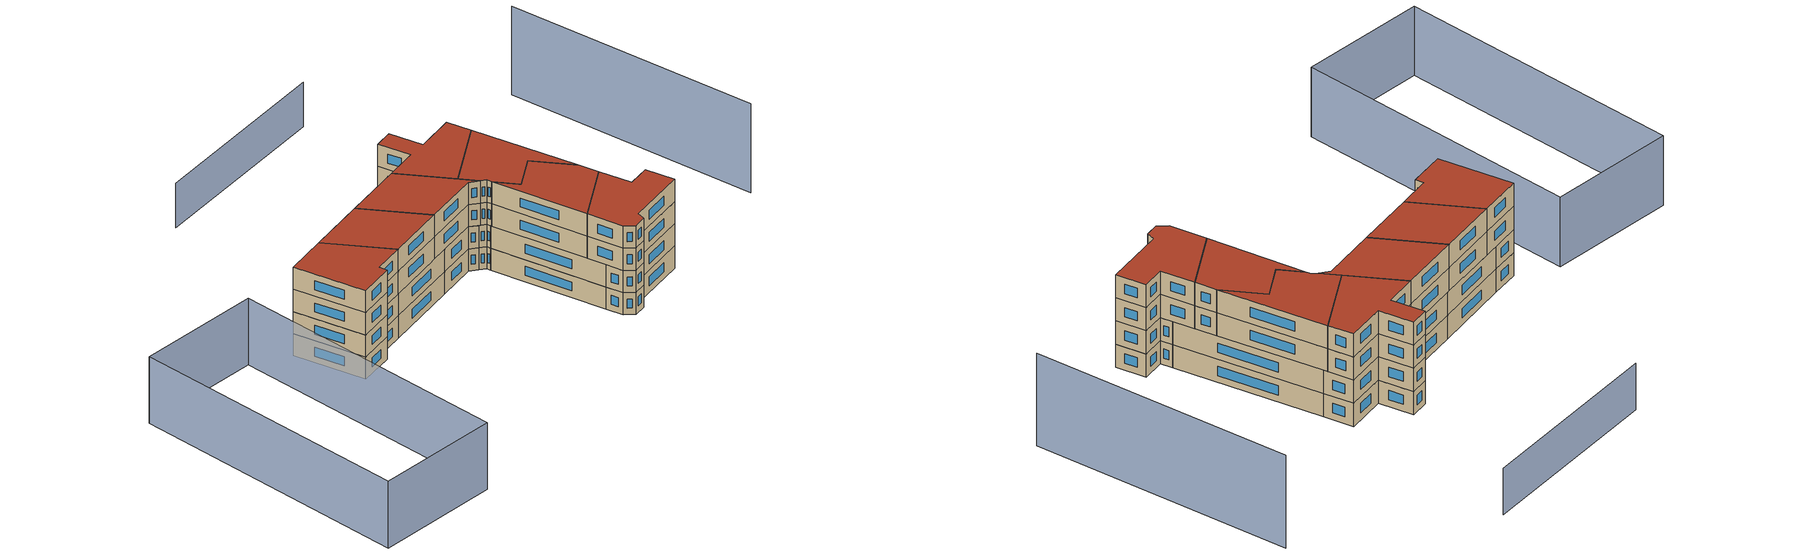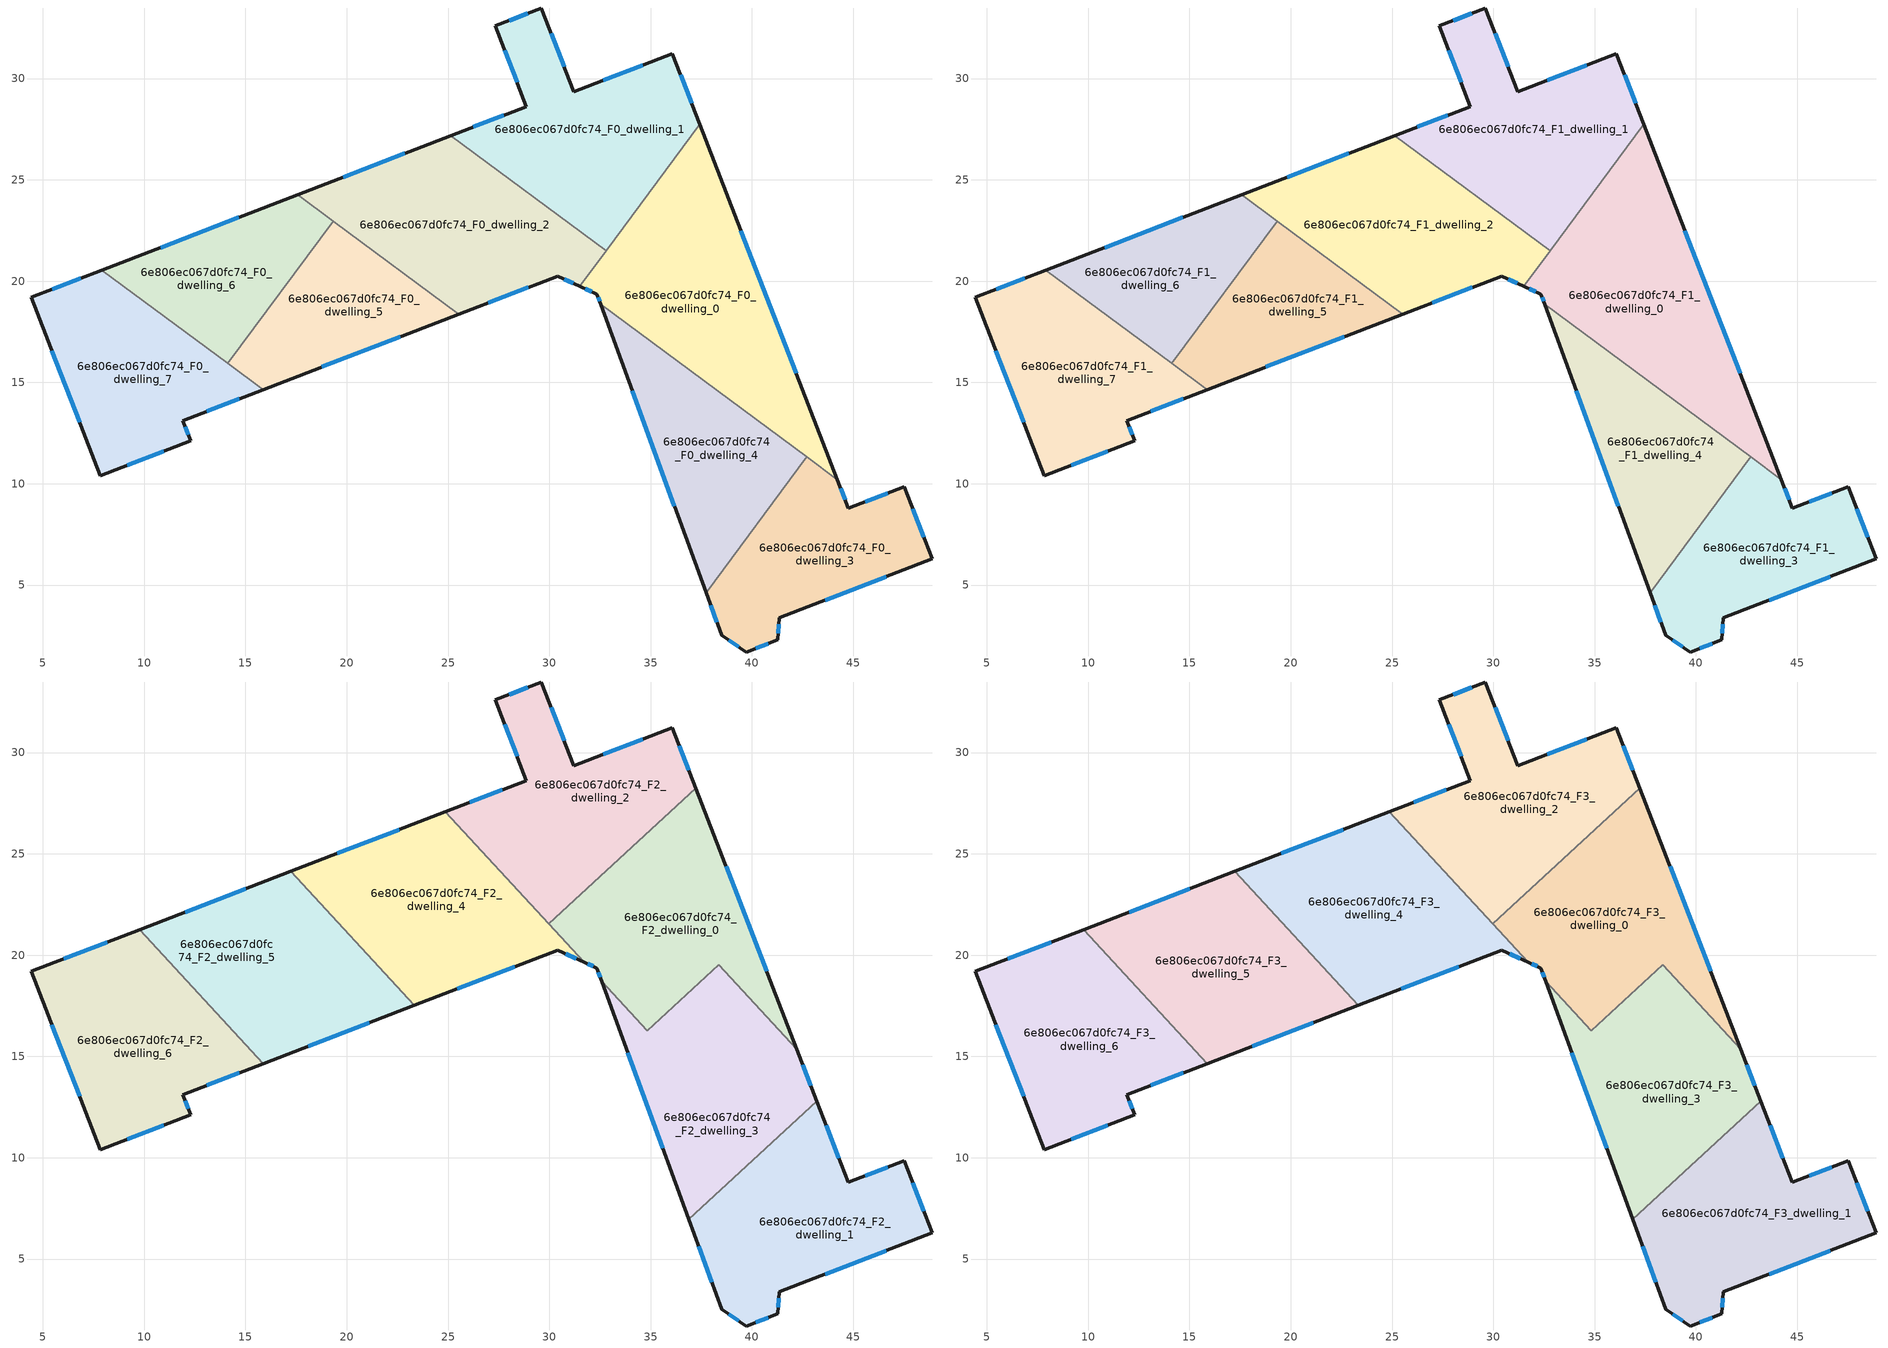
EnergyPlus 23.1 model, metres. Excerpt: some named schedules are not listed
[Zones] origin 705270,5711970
6e806ec067d0fc74_F0_dwelling_0
 floor ground (EU_floor_Construction): 37.42,27.73 44.21,10.21 32.53,18.86 32.35,19.36 31.51,19.75 z0
 wall outside (EU_wall_Construction): 31.51,19.75 32.35,19.36 32.53,18.86 / 44.21,10.21 37.42,27.73 z0:3
 wall to 6e806ec067d0fc74_F0_dwelling_4 (EU_wall_Construction): 32.53,18.86 42.7,11.33 z0:3
 wall to 6e806ec067d0fc74_F0_dwelling_1 (EU_wall_Construction): 37.42,27.73 32.8,21.5 z0:3
 wall to 6e806ec067d0fc74_F0_dwelling_2 (EU_wall_Construction): 32.8,21.5 31.51,19.75 z0:3
 wall to 6e806ec067d0fc74_F0_dwelling_3 (EU_wall_Construction): 42.7,11.33 44.21,10.21 z0:3
 window (EU_Window_Construction): 32.4,19.21 32.48,19.01 / 31.76,19.63 32.1,19.48 / 42.18,15.45 39.45,22.49 z0.9:2.1
6e806ec067d0fc74_F0_dwelling_1
 floor ground (EU_floor_Construction): 36.07,31.23 37.42,27.73 32.8,21.5 25.13,27.18 28.87,28.62 27.32,32.6 29.61,33.48 31.21,29.35 z0
 wall outside (EU_wall_Construction): 37.42,27.73 36.07,31.23 31.21,29.35 29.61,33.48 27.32,32.6 28.87,28.62 25.13,27.18 z0:3
 wall to 6e806ec067d0fc74_F0_dwelling_2 (EU_wall_Construction): 25.13,27.18 32.8,21.5 z0:3
 window (EU_Window_Construction): 27.75,28.19 26.25,27.61 / 27.79,31.41 28.41,29.81 / 28.92,33.22 28.01,32.86 / 30.73,30.59 30.09,32.25 / 34.61,30.67 32.66,29.91 / 37.02,28.78 36.48,30.18 z0.9:2.1
6e806ec067d0fc74_F0_dwelling_2
 floor ground (EU_floor_Construction): 32.8,21.5 31.51,19.75 30.41,20.25 25.53,18.37 17.57,24.27 25.13,27.18 z0
 wall outside (EU_wall_Construction): 25.53,18.37 30.41,20.25 31.51,19.75 / 25.13,27.18 17.57,24.27 z0:3
 wall to 6e806ec067d0fc74_F0_dwelling_5 (EU_wall_Construction): 19.32,22.97 25.53,18.37 z0:3
 wall to 6e806ec067d0fc74_F0_dwelling_6 (EU_wall_Construction): 17.57,24.27 19.32,22.97 z0:3
 window (EU_Window_Construction): 30.74,20.1 31.18,19.9 / 26.99,18.93 28.95,19.69 / 22.87,26.31 19.83,25.14 z0.9:2.1
6e806ec067d0fc74_F0_dwelling_3
 floor ground (EU_floor_Construction): 47.52,9.84 48.9,6.29 41.35,3.39 41.27,2.29 39.71,1.7 38.5,2.53 37.73,4.62 42.7,11.33 44.21,10.21 44.76,8.78 z0
 wall outside (EU_wall_Construction): 37.73,4.62 38.5,2.53 39.71,1.7 41.27,2.29 41.35,3.39 48.9,6.29 47.52,9.84 44.76,8.78 44.21,10.21 z0:3
 wall to 6e806ec067d0fc74_F0_dwelling_4 (EU_wall_Construction): 42.7,11.33 37.73,4.62 z0:3
 window (EU_Window_Construction): 43.61,4.26 46.64,5.42 / 41.29,2.62 41.33,3.06 / 40.18,1.88 40.8,2.12 / 38.86,2.28 39.35,1.95 / 37.96,4 38.27,3.15 / 44.59,9.21 44.37,9.78 / 46.7,9.53 45.59,9.1 / 48.49,7.35 47.93,8.78 z0.9:2.1
6e806ec067d0fc74_F0_dwelling_4
 floor ground (EU_floor_Construction): 42.7,11.33 37.73,4.62 32.53,18.86 z0
 wall outside (EU_wall_Construction): 32.53,18.86 37.73,4.62 z0:3
 window (EU_Window_Construction): 34.09,14.59 36.17,8.88 z0.9:2.1
6e806ec067d0fc74_F0_dwelling_5
 floor ground (EU_floor_Construction): 25.53,18.37 15.87,14.65 14.12,15.95 19.32,22.97 z0
 wall outside (EU_wall_Construction): 15.87,14.65 25.53,18.37 z0:3
 wall to 6e806ec067d0fc74_F0_dwelling_6 (EU_wall_Construction): 19.32,22.97 14.12,15.95 z0:3
 wall to 6e806ec067d0fc74_F0_dwelling_7 (EU_wall_Construction): 14.12,15.95 15.87,14.65 z0:3
 window (EU_Window_Construction): 18.76,15.77 22.64,17.26 z0.9:2.1
6e806ec067d0fc74_F0_dwelling_6
 floor ground (EU_floor_Construction): 19.32,22.97 14.12,15.95 7.92,20.55 17.57,24.27 z0
 wall outside (EU_wall_Construction): 17.57,24.27 7.92,20.55 z0:3
 wall to 6e806ec067d0fc74_F0_dwelling_7 (EU_wall_Construction): 7.92,20.55 14.12,15.95 z0:3
 window (EU_Window_Construction): 14.68,23.15 10.81,21.66 z0.9:2.1
6e806ec067d0fc74_F0_dwelling_7
 floor ground (EU_floor_Construction): 15.87,14.65 11.9,13.12 12.29,12.12 7.83,10.41 4.43,19.2 7.92,20.55 z0
 wall outside (EU_wall_Construction): 7.92,20.55 4.43,19.2 7.83,10.41 12.29,12.12 11.9,13.12 15.87,14.65 z0:3
 window (EU_Window_Construction): 5.45,16.57 6.81,13.04 / 6.87,20.14 5.47,19.6 / 13.09,13.58 14.69,14.19 / 12.18,12.42 12.02,12.82 / 9.17,10.92 10.96,11.61 z0.9:2.1
6e806ec067d0fc74_F1_dwelling_0
 floor to 6e806ec067d0fc74_F0_dwelling_0 (EU_floor_Construction): 37.42,27.73 44.21,10.21 32.53,18.86 32.35,19.36 31.51,19.75 z3
 wall outside (EU_wall_Construction): 31.51,19.75 32.35,19.36 32.53,18.86 / 44.21,10.21 37.42,27.73 z3:6
 wall to 6e806ec067d0fc74_F1_dwelling_4 (EU_wall_Construction): 32.53,18.86 42.7,11.33 z3:6
 wall to 6e806ec067d0fc74_F1_dwelling_1 (EU_wall_Construction): 37.42,27.73 32.8,21.5 z3:6
 wall to 6e806ec067d0fc74_F1_dwelling_2 (EU_wall_Construction): 32.8,21.5 31.51,19.75 z3:6
 wall to 6e806ec067d0fc74_F1_dwelling_3 (EU_wall_Construction): 42.7,11.33 44.21,10.21 z3:6
 window (EU_Window_Construction): 32.4,19.21 32.48,19.01 / 31.76,19.63 32.1,19.48 / 42.18,15.45 39.45,22.49 z3.9:5.1
6e806ec067d0fc74_F1_dwelling_1
 floor to 6e806ec067d0fc74_F0_dwelling_1 (EU_floor_Construction): 36.07,31.23 37.42,27.73 32.8,21.5 25.13,27.18 28.87,28.62 27.32,32.6 29.61,33.48 31.21,29.35 z3
 wall outside (EU_wall_Construction): 37.42,27.73 36.07,31.23 31.21,29.35 29.61,33.48 27.32,32.6 28.87,28.62 25.13,27.18 z3:6
 wall to 6e806ec067d0fc74_F1_dwelling_2 (EU_wall_Construction): 25.13,27.18 32.8,21.5 z3:6
 window (EU_Window_Construction): 27.75,28.19 26.25,27.61 / 27.79,31.41 28.41,29.81 / 28.92,33.22 28.01,32.86 / 30.73,30.59 30.09,32.25 / 34.61,30.67 32.66,29.91 / 37.02,28.78 36.48,30.18 z3.9:5.1
6e806ec067d0fc74_F1_dwelling_2
 floor to 6e806ec067d0fc74_F0_dwelling_2 (EU_floor_Construction): 32.8,21.5 31.51,19.75 30.41,20.25 25.53,18.37 17.57,24.27 25.13,27.18 z3
 wall outside (EU_wall_Construction): 25.53,18.37 30.41,20.25 31.51,19.75 / 25.13,27.18 17.57,24.27 z3:6
 wall to 6e806ec067d0fc74_F1_dwelling_5 (EU_wall_Construction): 19.32,22.97 25.53,18.37 z3:6
 wall to 6e806ec067d0fc74_F1_dwelling_6 (EU_wall_Construction): 17.57,24.27 19.32,22.97 z3:6
 window (EU_Window_Construction): 30.74,20.1 31.18,19.9 / 26.99,18.93 28.95,19.69 / 22.87,26.31 19.83,25.14 z3.9:5.1
 ceiling adiabatic (EU_roof_Construction): 31.2,22.68 25.13,27.18 24.87,27.08 29.97,21.55 z6
6e806ec067d0fc74_F1_dwelling_3
 floor to 6e806ec067d0fc74_F0_dwelling_3 (EU_floor_Construction): 47.52,9.84 48.9,6.29 41.35,3.39 41.27,2.29 39.71,1.7 38.5,2.53 37.73,4.62 42.7,11.33 44.21,10.21 44.76,8.78 z3
 wall outside (EU_wall_Construction): 37.73,4.62 38.5,2.53 39.71,1.7 41.27,2.29 41.35,3.39 48.9,6.29 47.52,9.84 44.76,8.78 44.21,10.21 z3:6
 wall to 6e806ec067d0fc74_F1_dwelling_4 (EU_wall_Construction): 42.7,11.33 37.73,4.62 z3:6
 window (EU_Window_Construction): 43.61,4.26 46.64,5.42 / 41.29,2.62 41.33,3.06 / 40.18,1.88 40.8,2.12 / 38.86,2.28 39.35,1.95 / 37.96,4 38.27,3.15 / 44.59,9.21 44.37,9.78 / 46.7,9.53 45.59,9.1 / 48.49,7.35 47.93,8.78 z3.9:5.1
6e806ec067d0fc74_F1_dwelling_4
 floor to 6e806ec067d0fc74_F0_dwelling_4 (EU_floor_Construction): 42.7,11.33 37.73,4.62 32.53,18.86 z3
 wall outside (EU_wall_Construction): 32.53,18.86 37.73,4.62 z3:6
 window (EU_Window_Construction): 34.09,14.59 36.17,8.88 z3.9:5.1
 ceiling adiabatic (EU_roof_Construction): 37.73,4.62 42.7,11.33 32.53,18.86 z6
6e806ec067d0fc74_F1_dwelling_5
 floor to 6e806ec067d0fc74_F0_dwelling_5 (EU_floor_Construction): 25.53,18.37 15.87,14.65 14.12,15.95 19.32,22.97 z3
 wall outside (EU_wall_Construction): 15.87,14.65 25.53,18.37 z3:6
 wall to 6e806ec067d0fc74_F1_dwelling_6 (EU_wall_Construction): 19.32,22.97 14.12,15.95 z3:6
 wall to 6e806ec067d0fc74_F1_dwelling_7 (EU_wall_Construction): 14.12,15.95 15.87,14.65 z3:6
 window (EU_Window_Construction): 18.76,15.77 22.64,17.26 z3.9:5.1
6e806ec067d0fc74_F1_dwelling_6
 floor to 6e806ec067d0fc74_F0_dwelling_6 (EU_floor_Construction): 19.32,22.97 14.12,15.95 7.92,20.55 17.57,24.27 z3
 wall outside (EU_wall_Construction): 17.57,24.27 7.92,20.55 z3:6
 wall to 6e806ec067d0fc74_F1_dwelling_7 (EU_wall_Construction): 7.92,20.55 14.12,15.95 z3:6
 window (EU_Window_Construction): 14.68,23.15 10.81,21.66 z3.9:5.1
6e806ec067d0fc74_F1_dwelling_7
 floor to 6e806ec067d0fc74_F0_dwelling_7 (EU_floor_Construction): 15.87,14.65 11.9,13.12 12.29,12.12 7.83,10.41 4.43,19.2 7.92,20.55 z3
 wall outside (EU_wall_Construction): 7.92,20.55 4.43,19.2 7.83,10.41 12.29,12.12 11.9,13.12 15.87,14.65 z3:6
 window (EU_Window_Construction): 5.45,16.57 6.81,13.04 / 6.87,20.14 5.47,19.6 / 13.09,13.58 14.69,14.19 / 12.18,12.42 12.02,12.82 / 9.17,10.92 10.96,11.61 z3.9:5.1
6e806ec067d0fc74_F2_dwelling_0
 floor to 6e806ec067d0fc74_F1_dwelling_0 (EU_floor_Construction): 37.42,27.73 42.22,15.35 38.36,19.53 35.36,16.76 32.53,18.86 32.35,19.36 31.71,19.65 31.56,19.82 z6
 floor to 6e806ec067d0fc74_F1_dwelling_1 (EU_floor_Construction): 37.23,28.24 37.42,27.73 32.8,21.5 31.2,22.68 z6
 floor adiabatic (EU_floor_Construction): 35.36,16.76 34.83,16.27 32.59,18.71 32.53,18.86 z6
 floor to 6e806ec067d0fc74_F1_dwelling_2 (EU_floor_Construction): 32.8,21.5 31.56,19.82 29.97,21.55 31.2,22.68 z6
 wall outside (EU_wall_Construction): 42.22,15.35 37.23,28.24 / 31.71,19.65 32.35,19.36 32.59,18.71 z6:9
 wall to 6e806ec067d0fc74_F2_dwelling_2 (EU_wall_Construction): 37.23,28.24 29.97,21.54 z6:9
 wall to 6e806ec067d0fc74_F2_dwelling_3 (EU_wall_Construction): 32.59,18.71 34.83,16.27 38.36,19.53 42.22,15.35 z6:9
 wall to 6e806ec067d0fc74_F2_dwelling_4 (EU_wall_Construction): 29.97,21.54 31.71,19.65 z6:9
 window (EU_Window_Construction): 40.72,19.21 38.72,24.38 / 32.42,19.17 32.51,18.9 / 31.9,19.57 32.16,19.45 z6.9:8.1
6e806ec067d0fc74_F2_dwelling_1
 floor to 6e806ec067d0fc74_F1_dwelling_3 (EU_floor_Construction): 47.52,9.84 48.9,6.29 41.35,3.39 41.27,2.29 39.71,1.7 38.5,2.53 37.73,4.62 42.7,11.33 44.21,10.21 44.76,8.78 z6
 floor to 6e806ec067d0fc74_F1_dwelling_0 (EU_floor_Construction): 43.2,12.8 44.21,10.21 42.09,11.77 z6
 floor adiabatic (EU_floor_Construction): 42.7,11.33 37.73,4.62 36.88,6.96 42.09,11.77 z6
 wall outside (EU_wall_Construction): 36.88,6.96 38.5,2.53 39.71,1.7 41.27,2.29 41.35,3.39 48.9,6.29 47.52,9.84 44.76,8.78 43.2,12.8 z6:9
 wall to 6e806ec067d0fc74_F2_dwelling_3 (EU_wall_Construction): 43.2,12.8 36.88,6.96 z6:9
 window (EU_Window_Construction): 48.49,7.35 47.93,8.78 / 43.61,4.26 46.64,5.42 / 41.29,2.62 41.33,3.06 / 40.18,1.88 40.8,2.12 / 38.86,2.28 39.35,1.95 / 37.36,5.64 38.01,3.86 / 44.29,9.99 43.67,11.6 / 46.7,9.53 45.59,9.1 z6.9:8.1
6e806ec067d0fc74_F2_dwelling_2
 floor to 6e806ec067d0fc74_F1_dwelling_1 (EU_floor_Construction): 36.07,31.23 37.23,28.24 31.2,22.68 25.13,27.18 28.87,28.62 27.32,32.6 29.61,33.48 31.21,29.35 z6
 floor adiabatic (EU_floor_Construction): 31.2,22.68 29.97,21.55 24.87,27.08 25.13,27.18 z6
 wall outside (EU_wall_Construction): 37.23,28.24 36.07,31.23 31.21,29.35 29.61,33.48 27.32,32.6 28.87,28.62 24.87,27.08 z6:9
 wall to 6e806ec067d0fc74_F2_dwelling_4 (EU_wall_Construction): 24.87,27.08 29.97,21.54 z6:9
 window (EU_Window_Construction): 27.79,31.41 28.41,29.81 / 28.92,33.22 28.01,32.86 / 30.73,30.59 30.09,32.25 / 34.61,30.67 32.66,29.91 / 36.88,29.13 36.42,30.33 / 27.67,28.16 26.07,27.54 z6.9:8.1
6e806ec067d0fc74_F2_dwelling_3
 floor adiabatic (EU_floor_Construction): 42.09,11.77 36.88,6.96 32.59,18.71 34.83,16.27 35.36,16.76 z6
 floor to 6e806ec067d0fc74_F1_dwelling_0 (EU_floor_Construction): 42.22,15.35 43.2,12.8 42.09,11.77 35.36,16.76 38.36,19.53 z6
 wall outside (EU_wall_Construction): 43.2,12.8 42.22,15.35 / 32.59,18.71 36.88,6.96 z6:9
 window (EU_Window_Construction): 42.91,13.56 42.51,14.59 / 33.87,15.19 35.59,10.48 z6.9:8.1
6e806ec067d0fc74_F2_dwelling_4
 floor outside (EU_floor_Construction): 31.56,19.82 31.71,19.65 30.41,20.25 31.51,19.75 z6
 floor to 6e806ec067d0fc74_F1_dwelling_2 (EU_floor_Construction): 24.87,27.08 31.56,19.82 31.51,19.75 30.41,20.25 25.53,18.37 17.57,24.27 z6
 floor to 6e806ec067d0fc74_F1_dwelling_5 (EU_floor_Construction): 25.53,18.37 23.34,17.53 18.88,22.37 19.32,22.97 z6
 floor to 6e806ec067d0fc74_F1_dwelling_6 (EU_floor_Construction): 19.32,22.97 18.88,22.37 17.24,24.14 17.57,24.27 z6
 wall outside (EU_wall_Construction): 23.34,17.53 30.41,20.25 31.71,19.65 / 24.87,27.08 17.24,24.14 z6:9
 wall to 6e806ec067d0fc74_F2_dwelling_5 (EU_wall_Construction): 17.24,24.14 23.34,17.53 z6:9
 window (EU_Window_Construction): 30.8,20.07 31.32,19.83 / 25.46,18.34 28.29,19.44 / 22.59,26.2 19.53,25.02 z6.9:8.1
6e806ec067d0fc74_F2_dwelling_5
 floor to 6e806ec067d0fc74_F1_dwelling_5 (EU_floor_Construction): 18.88,22.37 23.34,17.53 15.88,14.65 14.37,16.29 z6
 floor to 6e806ec067d0fc74_F1_dwelling_6 (EU_floor_Construction): 17.24,24.14 18.88,22.37 14.37,16.29 9.78,21.26 z6
 wall outside (EU_wall_Construction): 15.88,14.65 23.34,17.53 / 17.24,24.14 9.78,21.26 z6:9
 wall to 6e806ec067d0fc74_F2_dwelling_6 (EU_wall_Construction): 9.78,21.26 15.88,14.65 z6:9
 window (EU_Window_Construction): 18.11,15.51 21.11,16.67 / 15.01,23.28 12.02,22.13 z6.9:8.1
6e806ec067d0fc74_F2_dwelling_6
 floor to 6e806ec067d0fc74_F1_dwelling_6 (EU_floor_Construction): 9.78,21.26 14.37,16.29 14.12,15.95 7.92,20.55 z6
 floor to 6e806ec067d0fc74_F1_dwelling_7 (EU_floor_Construction): 15.87,14.65 11.9,13.12 12.29,12.12 7.83,10.41 4.43,19.2 7.92,20.55 z6
 floor to 6e806ec067d0fc74_F1_dwelling_5 (EU_floor_Construction): 14.37,16.29 15.87,14.65 14.12,15.95 z6
 wall outside (EU_wall_Construction): 9.78,21.26 4.43,19.2 7.83,10.41 12.29,12.12 11.9,13.12 15.88,14.65 z6:9
 window (EU_Window_Construction): 5.45,16.57 6.81,13.04 / 8.18,20.65 6.03,19.82 / 13.09,13.58 14.69,14.19 / 12.18,12.42 12.02,12.82 / 9.17,10.92 10.96,11.61 z6.9:8.1
6e806ec067d0fc74_F3_dwelling_0
 floor to 6e806ec067d0fc74_F2_dwelling_0 (EU_floor_Construction): 37.23,28.24 42.22,15.35 38.36,19.53 34.83,16.27 32.59,18.71 32.35,19.36 31.71,19.65 29.97,21.54 z9
 wall outside (EU_wall_Construction): 42.22,15.35 37.23,28.24 / 31.71,19.65 32.35,19.36 32.59,18.71 z9:12
 wall to 6e806ec067d0fc74_F3_dwelling_2 (EU_wall_Construction): 37.23,28.24 29.97,21.54 z9:12
 wall to 6e806ec067d0fc74_F3_dwelling_3 (EU_wall_Construction): 32.59,18.71 34.83,16.27 38.36,19.53 42.22,15.35 z9:12
 wall to 6e806ec067d0fc74_F3_dwelling_4 (EU_wall_Construction): 29.97,21.54 31.71,19.65 z9:12
 window (EU_Window_Construction): 40.72,19.21 38.72,24.38 / 32.42,19.17 32.51,18.9 / 31.9,19.57 32.16,19.45 z9.9:11.1
 roof outside (EU_roof_Construction): 42.22,15.35 37.23,28.24 29.97,21.54 31.71,19.65 32.35,19.36 32.59,18.71 34.83,16.27 38.36,19.53 z12
6e806ec067d0fc74_F3_dwelling_1
 floor to 6e806ec067d0fc74_F2_dwelling_1 (EU_floor_Construction): 47.52,9.84 48.9,6.29 41.35,3.39 41.27,2.29 39.71,1.7 38.5,2.53 36.88,6.96 43.2,12.8 44.76,8.78 z9
 wall outside (EU_wall_Construction): 36.88,6.96 38.5,2.53 39.71,1.7 41.27,2.29 41.35,3.39 48.9,6.29 47.52,9.84 44.76,8.78 43.2,12.8 z9:12
 wall to 6e806ec067d0fc74_F3_dwelling_3 (EU_wall_Construction): 43.2,12.8 36.88,6.96 z9:12
 window (EU_Window_Construction): 48.49,7.35 47.93,8.78 / 43.61,4.26 46.64,5.42 / 41.29,2.62 41.33,3.06 / 40.18,1.88 40.8,2.12 / 38.86,2.28 39.35,1.95 / 37.36,5.64 38.01,3.86 / 44.29,9.99 43.67,11.6 / 46.7,9.53 45.59,9.1 z9.9:11.1
 roof outside (EU_roof_Construction): 48.9,6.29 47.52,9.84 44.76,8.78 43.2,12.8 36.88,6.96 38.5,2.53 39.71,1.7 41.27,2.29 41.35,3.39 z12
6e806ec067d0fc74_F3_dwelling_2
 floor to 6e806ec067d0fc74_F2_dwelling_2 (EU_floor_Construction): 36.07,31.23 37.23,28.24 29.97,21.54 24.87,27.08 28.87,28.62 27.32,32.6 29.61,33.48 31.21,29.35 z9
 wall outside (EU_wall_Construction): 37.23,28.24 36.07,31.23 31.21,29.35 29.61,33.48 27.32,32.6 28.87,28.62 24.87,27.08 z9:12
 wall to 6e806ec067d0fc74_F3_dwelling_4 (EU_wall_Construction): 24.87,27.08 29.97,21.54 z9:12
 window (EU_Window_Construction): 27.79,31.41 28.41,29.81 / 28.92,33.22 28.01,32.86 / 30.73,30.59 30.09,32.25 / 34.61,30.67 32.66,29.91 / 36.88,29.13 36.42,30.33 / 27.67,28.16 26.07,27.54 z9.9:11.1
 roof outside (EU_roof_Construction): 37.23,28.24 36.07,31.23 31.21,29.35 29.61,33.48 27.32,32.6 28.87,28.62 24.87,27.08 29.97,21.54 z12
6e806ec067d0fc74_F3_dwelling_3
 floor to 6e806ec067d0fc74_F2_dwelling_3 (EU_floor_Construction): 42.22,15.35 43.2,12.8 36.88,6.96 32.59,18.71 34.83,16.27 38.36,19.53 z9
 wall outside (EU_wall_Construction): 43.2,12.8 42.22,15.35 / 32.59,18.71 36.88,6.96 z9:12
 window (EU_Window_Construction): 42.91,13.56 42.51,14.59 / 33.87,15.19 35.59,10.48 z9.9:11.1
 roof outside (EU_roof_Construction): 43.2,12.8 42.22,15.35 38.36,19.53 34.83,16.27 32.59,18.71 36.88,6.96 z12
6e806ec067d0fc74_F3_dwelling_4
 floor to 6e806ec067d0fc74_F2_dwelling_4 (EU_floor_Construction): 24.87,27.08 31.71,19.65 30.41,20.25 23.34,17.53 17.24,24.14 z9
 wall outside (EU_wall_Construction): 23.34,17.53 30.41,20.25 31.71,19.65 / 24.87,27.08 17.24,24.14 z9:12
 wall to 6e806ec067d0fc74_F3_dwelling_5 (EU_wall_Construction): 17.24,24.14 23.34,17.53 z9:12
 window (EU_Window_Construction): 30.8,20.07 31.32,19.83 / 25.46,18.34 28.29,19.44 / 22.59,26.2 19.53,25.02 z9.9:11.1
 roof outside (EU_roof_Construction): 31.71,19.65 24.87,27.08 17.24,24.14 23.34,17.53 30.41,20.25 z12
6e806ec067d0fc74_F3_dwelling_5
 floor to 6e806ec067d0fc74_F2_dwelling_5 (EU_floor_Construction): 17.24,24.14 23.34,17.53 15.88,14.65 9.78,21.26 z9
 wall outside (EU_wall_Construction): 15.88,14.65 23.34,17.53 / 17.24,24.14 9.78,21.26 z9:12
 wall to 6e806ec067d0fc74_F3_dwelling_6 (EU_wall_Construction): 9.78,21.26 15.88,14.65 z9:12
 window (EU_Window_Construction): 18.11,15.51 21.11,16.67 / 15.01,23.28 12.02,22.13 z9.9:11.1
 roof outside (EU_roof_Construction): 23.34,17.53 17.24,24.14 9.78,21.26 15.88,14.65 z12
6e806ec067d0fc74_F3_dwelling_6
 floor to 6e806ec067d0fc74_F2_dwelling_6 (EU_floor_Construction): 9.78,21.26 15.88,14.65 11.9,13.12 12.29,12.12 7.83,10.41 4.43,19.2 z9
 wall outside (EU_wall_Construction): 9.78,21.26 4.43,19.2 7.83,10.41 12.29,12.12 11.9,13.12 15.88,14.65 z9:12
 window (EU_Window_Construction): 5.45,16.57 6.81,13.04 / 8.18,20.65 6.03,19.82 / 13.09,13.58 14.69,14.19 / 12.18,12.42 12.02,12.82 / 9.17,10.92 10.96,11.61 z9.9:11.1
 roof outside (EU_roof_Construction): 12.29,12.12 11.9,13.12 15.88,14.65 9.78,21.26 4.43,19.2 7.83,10.41 z12
shading: 65.06,12.83 56.44,45.01 z0:12; -11.42,-17.71 -16.66,18.67 / -16.66,18.67 -0.62,20.98 / -0.62,20.98 4.62,-15.4 / 4.62,-15.4 -11.42,-17.71 z0:9; 34.17,54.6 10.3,47.63 z0:6
[Building]
EU S2 Campaign: North Axis=0; Terrain=City; Solar Distribution=FullExterior
[Site:Location]
London: Latitude=51.5; Longitude=-0.5; Time Zone=0; Elevation=25
[SizingPeriod:WeatherFileDays]
AnnualSizingPeriod: Begin Month=1; Begin Day of Month=1; End Month=12; End Day of Month=31; Day of Week for Start Day=Monday; Use Weather File Daylight Saving Period=No; Use Weather File Rain and Snow Indicators=No
[MATERIAL]
EU_InternalMass_Material: Roughness=MediumRough; Thickness=0.1; Conductivity=1; Density=1800; Specific Heat=900; Thermal Absorptance=0.9; Solar Absorptance=0.7; Visible Absorptance=0.7
[MATERIAL:NOMASS] Roughness=MediumRough; Thermal Absorptance=0.9; Solar Absorptance=0.7; Visible Absorptance=0.7
Name | Thermal Resistance
EU_wall_NoMass | 1.04674
EU_roof_NoMass | 4.32442
EU_floor_NoMass | 2.04616
[WINDOWMATERIAL:SIMPLEGLAZINGSYSTEM]
EU_Window_SimpleGlazing: UFactor=4.25843; Solar Heat Gain Coefficient=0.85; Visible Transmittance=0.85
[CONSTRUCTION]
EU_wall_Construction: EU_wall_NoMass
EU_roof_Construction: EU_roof_NoMass
EU_floor_Construction: EU_floor_NoMass
EU_Window_Construction: EU_Window_SimpleGlazing
EU_InternalMass_Construction: EU_InternalMass_Material
[ZONE] Type=1; Multiplier=1; Ceiling Height=autocalculate; Floor Area=autocalculate; Part of Total Floor Area=Yes
Name | Volume
6e806ec067d0fc74_F0_dwelling_0; 6e806ec067d0fc74_F1_dwelling_0 | 238.645
6e806ec067d0fc74_F2_dwelling_0; 6e806ec067d0fc74_F3_dwelling_0 | 200.582
6e806ec067d0fc74_F0_dwelling_1; 6e806ec067d0fc74_F1_dwelling_1 | 208.254
6e806ec067d0fc74_F2_dwelling_1; 6e806ec067d0fc74_F3_dwelling_1 | 198.026
6e806ec067d0fc74_F0_dwelling_2; 6e806ec067d0fc74_F1_dwelling_2 | 205.868
6e806ec067d0fc74_F2_dwelling_2; 6e806ec067d0fc74_F3_dwelling_2 | 200.601
6e806ec067d0fc74_F0_dwelling_3; 6e806ec067d0fc74_F1_dwelling_3 | 158.273
6e806ec067d0fc74_F2_dwelling_3; 6e806ec067d0fc74_F3_dwelling_3 | 198.03
6e806ec067d0fc74_F0_dwelling_4; 6e806ec067d0fc74_F1_dwelling_4 | 158.303
6e806ec067d0fc74_F2_dwelling_4; 6e806ec067d0fc74_F3_dwelling_4 | 205.878
6e806ec067d0fc74_F0_dwelling_5; 6e806ec067d0fc74_F1_dwelling_5 | 129.719
6e806ec067d0fc74_F2_dwelling_5; 6e806ec067d0fc74_F3_dwelling_5 | 200.629
6e806ec067d0fc74_F0_dwelling_6; 6e806ec067d0fc74_F1_dwelling_6 | 129.731
6e806ec067d0fc74_F2_dwelling_6; 6e806ec067d0fc74_F3_dwelling_6 | 200.627
6e806ec067d0fc74_F0_dwelling_7; 6e806ec067d0fc74_F1_dwelling_7 | 175.534
[INTERNALMASS] Construction=EU_InternalMass_Construction
Name | Zone or ZoneList | Surface Area
6e806ec067d0fc74_F0_dwelling_0_EU_InternalMass | 6e806ec067d0fc74_F0_dwelling_0 | 79.5461
6e806ec067d0fc74_F0_dwelling_1_EU_InternalMass | 6e806ec067d0fc74_F0_dwelling_1 | 69.4185
6e806ec067d0fc74_F0_dwelling_2_EU_InternalMass | 6e806ec067d0fc74_F0_dwelling_2 | 68.6431
6e806ec067d0fc74_F0_dwelling_3_EU_InternalMass | 6e806ec067d0fc74_F0_dwelling_3 | 52.7576
6e806ec067d0fc74_F0_dwelling_4_EU_InternalMass | 6e806ec067d0fc74_F0_dwelling_4 | 52.7673
6e806ec067d0fc74_F0_dwelling_5_EU_InternalMass | 6e806ec067d0fc74_F0_dwelling_5 | 43.2427
6e806ec067d0fc74_F0_dwelling_6_EU_InternalMass | 6e806ec067d0fc74_F0_dwelling_6 | 43.244
6e806ec067d0fc74_F0_dwelling_7_EU_InternalMass | 6e806ec067d0fc74_F0_dwelling_7 | 58.5112
6e806ec067d0fc74_F1_dwelling_0_EU_InternalMass | 6e806ec067d0fc74_F1_dwelling_0 | 79.5461
6e806ec067d0fc74_F1_dwelling_1_EU_InternalMass | 6e806ec067d0fc74_F1_dwelling_1 | 69.4185
6e806ec067d0fc74_F1_dwelling_2_EU_InternalMass | 6e806ec067d0fc74_F1_dwelling_2 | 68.6431
6e806ec067d0fc74_F1_dwelling_3_EU_InternalMass | 6e806ec067d0fc74_F1_dwelling_3 | 52.7576
6e806ec067d0fc74_F1_dwelling_4_EU_InternalMass | 6e806ec067d0fc74_F1_dwelling_4 | 52.7673
6e806ec067d0fc74_F1_dwelling_5_EU_InternalMass | 6e806ec067d0fc74_F1_dwelling_5 | 43.2427
6e806ec067d0fc74_F1_dwelling_6_EU_InternalMass | 6e806ec067d0fc74_F1_dwelling_6 | 43.244
6e806ec067d0fc74_F1_dwelling_7_EU_InternalMass | 6e806ec067d0fc74_F1_dwelling_7 | 58.5112
6e806ec067d0fc74_F2_dwelling_0_EU_InternalMass | 6e806ec067d0fc74_F2_dwelling_0 | 66.8607
6e806ec067d0fc74_F2_dwelling_1_EU_InternalMass | 6e806ec067d0fc74_F2_dwelling_1 | 66.0067
6e806ec067d0fc74_F2_dwelling_2_EU_InternalMass | 6e806ec067d0fc74_F2_dwelling_2 | 66.8664
6e806ec067d0fc74_F2_dwelling_3_EU_InternalMass | 6e806ec067d0fc74_F2_dwelling_3 | 66.0118
6e806ec067d0fc74_F2_dwelling_4_EU_InternalMass | 6e806ec067d0fc74_F2_dwelling_4 | 68.6277
6e806ec067d0fc74_F2_dwelling_5_EU_InternalMass | 6e806ec067d0fc74_F2_dwelling_5 | 66.8764
6e806ec067d0fc74_F2_dwelling_6_EU_InternalMass | 6e806ec067d0fc74_F2_dwelling_6 | 66.8759
6e806ec067d0fc74_F3_dwelling_0_EU_InternalMass | 6e806ec067d0fc74_F3_dwelling_0 | 66.8607
6e806ec067d0fc74_F3_dwelling_1_EU_InternalMass | 6e806ec067d0fc74_F3_dwelling_1 | 66.0067
6e806ec067d0fc74_F3_dwelling_2_EU_InternalMass | 6e806ec067d0fc74_F3_dwelling_2 | 66.8664
6e806ec067d0fc74_F3_dwelling_3_EU_InternalMass | 6e806ec067d0fc74_F3_dwelling_3 | 66.0118
6e806ec067d0fc74_F3_dwelling_4_EU_InternalMass | 6e806ec067d0fc74_F3_dwelling_4 | 68.6277
6e806ec067d0fc74_F3_dwelling_5_EU_InternalMass | 6e806ec067d0fc74_F3_dwelling_5 | 66.8764
6e806ec067d0fc74_F3_dwelling_6_EU_InternalMass | 6e806ec067d0fc74_F3_dwelling_6 | 66.8759
[OTHEREQUIPMENT] Fuel Type=Electricity; Design Level Calculation Method=Watts/Area; Power per Zone Floor Area=1; Fraction Latent=0; Fraction Radiant=0; Fraction Lost=0; Carbon Dioxide Generation Rate=0; EndUse Subcategory=EU_Step8_InternalGains
Name | Zone or ZoneList or Space or SpaceList | Schedule
EU_Step8_InternalGain_6e806ec067d0fc74_F0_dwelling_0_f000 | 6e806ec067d0fc74_F0_dwelling_0 | EU_Step8_GainSchedule_6e806ec067d0fc74_F0_dwelling_0_f000
EU_Step8_InternalGain_6e806ec067d0fc74_F0_dwelling_1_f000 | 6e806ec067d0fc74_F0_dwelling_1 | EU_Step8_GainSchedule_6e806ec067d0fc74_F0_dwelling_1_f000
EU_Step8_InternalGain_6e806ec067d0fc74_F0_dwelling_2_f000 | 6e806ec067d0fc74_F0_dwelling_2 | EU_Step8_GainSchedule_6e806ec067d0fc74_F0_dwelling_2_f000
EU_Step8_InternalGain_6e806ec067d0fc74_F0_dwelling_3_f000 | 6e806ec067d0fc74_F0_dwelling_3 | EU_Step8_GainSchedule_6e806ec067d0fc74_F0_dwelling_3_f000
EU_Step8_InternalGain_6e806ec067d0fc74_F0_dwelling_4_f000 | 6e806ec067d0fc74_F0_dwelling_4 | EU_Step8_GainSchedule_6e806ec067d0fc74_F0_dwelling_4_f000
EU_Step8_InternalGain_6e806ec067d0fc74_F0_dwelling_5_f000 | 6e806ec067d0fc74_F0_dwelling_5 | EU_Step8_GainSchedule_6e806ec067d0fc74_F0_dwelling_5_f000
EU_Step8_InternalGain_6e806ec067d0fc74_F0_dwelling_6_f000 | 6e806ec067d0fc74_F0_dwelling_6 | EU_Step8_GainSchedule_6e806ec067d0fc74_F0_dwelling_6_f000
EU_Step8_InternalGain_6e806ec067d0fc74_F0_dwelling_7_f000 | 6e806ec067d0fc74_F0_dwelling_7 | EU_Step8_GainSchedule_6e806ec067d0fc74_F0_dwelling_7_f000
EU_Step8_InternalGain_6e806ec067d0fc74_F1_dwelling_0_f000 | 6e806ec067d0fc74_F1_dwelling_0 | EU_Step8_GainSchedule_6e806ec067d0fc74_F1_dwelling_0_f000
EU_Step8_InternalGain_6e806ec067d0fc74_F1_dwelling_1_f000 | 6e806ec067d0fc74_F1_dwelling_1 | EU_Step8_GainSchedule_6e806ec067d0fc74_F1_dwelling_1_f000
EU_Step8_InternalGain_6e806ec067d0fc74_F1_dwelling_2_f000 | 6e806ec067d0fc74_F1_dwelling_2 | EU_Step8_GainSchedule_6e806ec067d0fc74_F1_dwelling_2_f000
EU_Step8_InternalGain_6e806ec067d0fc74_F1_dwelling_3_f000 | 6e806ec067d0fc74_F1_dwelling_3 | EU_Step8_GainSchedule_6e806ec067d0fc74_F1_dwelling_3_f000
EU_Step8_InternalGain_6e806ec067d0fc74_F1_dwelling_4_f000 | 6e806ec067d0fc74_F1_dwelling_4 | EU_Step8_GainSchedule_6e806ec067d0fc74_F1_dwelling_4_f000
EU_Step8_InternalGain_6e806ec067d0fc74_F1_dwelling_5_f000 | 6e806ec067d0fc74_F1_dwelling_5 | EU_Step8_GainSchedule_6e806ec067d0fc74_F1_dwelling_5_f000
EU_Step8_InternalGain_6e806ec067d0fc74_F1_dwelling_6_f000 | 6e806ec067d0fc74_F1_dwelling_6 | EU_Step8_GainSchedule_6e806ec067d0fc74_F1_dwelling_6_f000
EU_Step8_InternalGain_6e806ec067d0fc74_F1_dwelling_7_f000 | 6e806ec067d0fc74_F1_dwelling_7 | EU_Step8_GainSchedule_6e806ec067d0fc74_F1_dwelling_7_f000
EU_Step8_InternalGain_6e806ec067d0fc74_F2_dwelling_0_f000 | 6e806ec067d0fc74_F2_dwelling_0 | EU_Step8_GainSchedule_6e806ec067d0fc74_F2_dwelling_0_f000
EU_Step8_InternalGain_6e806ec067d0fc74_F2_dwelling_1_f000 | 6e806ec067d0fc74_F2_dwelling_1 | EU_Step8_GainSchedule_6e806ec067d0fc74_F2_dwelling_1_f000
EU_Step8_InternalGain_6e806ec067d0fc74_F2_dwelling_2_f000 | 6e806ec067d0fc74_F2_dwelling_2 | EU_Step8_GainSchedule_6e806ec067d0fc74_F2_dwelling_2_f000
EU_Step8_InternalGain_6e806ec067d0fc74_F2_dwelling_3_f000 | 6e806ec067d0fc74_F2_dwelling_3 | EU_Step8_GainSchedule_6e806ec067d0fc74_F2_dwelling_3_f000
EU_Step8_InternalGain_6e806ec067d0fc74_F2_dwelling_4_f000 | 6e806ec067d0fc74_F2_dwelling_4 | EU_Step8_GainSchedule_6e806ec067d0fc74_F2_dwelling_4_f000
EU_Step8_InternalGain_6e806ec067d0fc74_F2_dwelling_5_f000 | 6e806ec067d0fc74_F2_dwelling_5 | EU_Step8_GainSchedule_6e806ec067d0fc74_F2_dwelling_5_f000
EU_Step8_InternalGain_6e806ec067d0fc74_F2_dwelling_6_f000 | 6e806ec067d0fc74_F2_dwelling_6 | EU_Step8_GainSchedule_6e806ec067d0fc74_F2_dwelling_6_f000
EU_Step8_InternalGain_6e806ec067d0fc74_F3_dwelling_0_f000 | 6e806ec067d0fc74_F3_dwelling_0 | EU_Step8_GainSchedule_6e806ec067d0fc74_F3_dwelling_0_f000
EU_Step8_InternalGain_6e806ec067d0fc74_F3_dwelling_1_f000 | 6e806ec067d0fc74_F3_dwelling_1 | EU_Step8_GainSchedule_6e806ec067d0fc74_F3_dwelling_1_f000
EU_Step8_InternalGain_6e806ec067d0fc74_F3_dwelling_2_f000 | 6e806ec067d0fc74_F3_dwelling_2 | EU_Step8_GainSchedule_6e806ec067d0fc74_F3_dwelling_2_f000
EU_Step8_InternalGain_6e806ec067d0fc74_F3_dwelling_3_f000 | 6e806ec067d0fc74_F3_dwelling_3 | EU_Step8_GainSchedule_6e806ec067d0fc74_F3_dwelling_3_f000
EU_Step8_InternalGain_6e806ec067d0fc74_F3_dwelling_4_f000 | 6e806ec067d0fc74_F3_dwelling_4 | EU_Step8_GainSchedule_6e806ec067d0fc74_F3_dwelling_4_f000
EU_Step8_InternalGain_6e806ec067d0fc74_F3_dwelling_5_f000 | 6e806ec067d0fc74_F3_dwelling_5 | EU_Step8_GainSchedule_6e806ec067d0fc74_F3_dwelling_5_f000
EU_Step8_InternalGain_6e806ec067d0fc74_F3_dwelling_6_f000 | 6e806ec067d0fc74_F3_dwelling_6 | EU_Step8_GainSchedule_6e806ec067d0fc74_F3_dwelling_6_f000
[ZONEVENTILATION:DESIGNFLOWRATE] Schedule=EU_AlwaysOn; Design Flow Rate Calculation Method=AirChanges/Hour; Air Changes per Hour=0.488719; Ventilation Type=Natural; Fan Pressure Rise=0; Fan Total Efficiency=1; Constant Term Coefficient=1; Temperature Term Coefficient=0; Velocity Term Coefficient=0; Velocity Squared Term Coefficient=0; Minimum Indoor Temperature=-100; Maximum Indoor Temperature=100; Delta Temperature=-100; Minimum Outdoor Temperature=-100; Maximum Outdoor Temperature=100; Maximum Wind Speed=40
Name | Zone or ZoneList or Space or SpaceList
EU_ConstantAir_6e806ec067d0fc74_F0_dwelling_0 | 6e806ec067d0fc74_F0_dwelling_0
EU_ConstantAir_6e806ec067d0fc74_F0_dwelling_1 | 6e806ec067d0fc74_F0_dwelling_1
EU_ConstantAir_6e806ec067d0fc74_F0_dwelling_2 | 6e806ec067d0fc74_F0_dwelling_2
EU_ConstantAir_6e806ec067d0fc74_F0_dwelling_3 | 6e806ec067d0fc74_F0_dwelling_3
EU_ConstantAir_6e806ec067d0fc74_F0_dwelling_4 | 6e806ec067d0fc74_F0_dwelling_4
EU_ConstantAir_6e806ec067d0fc74_F0_dwelling_5 | 6e806ec067d0fc74_F0_dwelling_5
EU_ConstantAir_6e806ec067d0fc74_F0_dwelling_6 | 6e806ec067d0fc74_F0_dwelling_6
EU_ConstantAir_6e806ec067d0fc74_F0_dwelling_7 | 6e806ec067d0fc74_F0_dwelling_7
EU_ConstantAir_6e806ec067d0fc74_F1_dwelling_0 | 6e806ec067d0fc74_F1_dwelling_0
EU_ConstantAir_6e806ec067d0fc74_F1_dwelling_1 | 6e806ec067d0fc74_F1_dwelling_1
EU_ConstantAir_6e806ec067d0fc74_F1_dwelling_2 | 6e806ec067d0fc74_F1_dwelling_2
EU_ConstantAir_6e806ec067d0fc74_F1_dwelling_3 | 6e806ec067d0fc74_F1_dwelling_3
EU_ConstantAir_6e806ec067d0fc74_F1_dwelling_4 | 6e806ec067d0fc74_F1_dwelling_4
EU_ConstantAir_6e806ec067d0fc74_F1_dwelling_5 | 6e806ec067d0fc74_F1_dwelling_5
EU_ConstantAir_6e806ec067d0fc74_F1_dwelling_6 | 6e806ec067d0fc74_F1_dwelling_6
EU_ConstantAir_6e806ec067d0fc74_F1_dwelling_7 | 6e806ec067d0fc74_F1_dwelling_7
EU_ConstantAir_6e806ec067d0fc74_F2_dwelling_0 | 6e806ec067d0fc74_F2_dwelling_0
EU_ConstantAir_6e806ec067d0fc74_F2_dwelling_1 | 6e806ec067d0fc74_F2_dwelling_1
EU_ConstantAir_6e806ec067d0fc74_F2_dwelling_2 | 6e806ec067d0fc74_F2_dwelling_2
EU_ConstantAir_6e806ec067d0fc74_F2_dwelling_3 | 6e806ec067d0fc74_F2_dwelling_3
EU_ConstantAir_6e806ec067d0fc74_F2_dwelling_4 | 6e806ec067d0fc74_F2_dwelling_4
EU_ConstantAir_6e806ec067d0fc74_F2_dwelling_5 | 6e806ec067d0fc74_F2_dwelling_5
EU_ConstantAir_6e806ec067d0fc74_F2_dwelling_6 | 6e806ec067d0fc74_F2_dwelling_6
EU_ConstantAir_6e806ec067d0fc74_F3_dwelling_0 | 6e806ec067d0fc74_F3_dwelling_0
EU_ConstantAir_6e806ec067d0fc74_F3_dwelling_1 | 6e806ec067d0fc74_F3_dwelling_1
EU_ConstantAir_6e806ec067d0fc74_F3_dwelling_2 | 6e806ec067d0fc74_F3_dwelling_2
EU_ConstantAir_6e806ec067d0fc74_F3_dwelling_3 | 6e806ec067d0fc74_F3_dwelling_3
EU_ConstantAir_6e806ec067d0fc74_F3_dwelling_4 | 6e806ec067d0fc74_F3_dwelling_4
EU_ConstantAir_6e806ec067d0fc74_F3_dwelling_5 | 6e806ec067d0fc74_F3_dwelling_5
EU_ConstantAir_6e806ec067d0fc74_F3_dwelling_6 | 6e806ec067d0fc74_F3_dwelling_6
[HVACTEMPLATE:ZONE:IDEALLOADSAIRSYSTEM] System Availability Schedule=EU_AlwaysOn; Maximum Heating Supply Air Temperature=50; Minimum Cooling Supply Air Temperature=13; Maximum Heating Supply Air Humidity Ratio=0.0156; Minimum Cooling Supply Air Humidity Ratio=0.0077; Heating Limit=NoLimit; Cooling Limit=NoLimit; Heating Availability Schedule=EU_AlwaysOn; Cooling Availability Schedule=EU_CoolingOff; Dehumidification Control Type=ConstantSensibleHeatRatio; Cooling Sensible Heat Ratio=0.7; Dehumidification Setpoint=60; Humidification Control Type=None; Humidification Setpoint=30; Outdoor Air Method=None; Outdoor Air Flow Rate per Person=0.00944; Outdoor Air Flow Rate per Zone Floor Area=0; Outdoor Air Flow Rate per Zone=0; Demand Controlled Ventilation Type=None; Outdoor Air Economizer Type=NoEconomizer; Heat Recovery Type=None; Sensible Heat Recovery Effectiveness=0.7; Latent Heat Recovery Effectiveness=0.65
Name | Template Thermostat
6e806ec067d0fc74_F0_dwelling_0 | EU_HeatOnly_6e806ec067d0fc74_F0_dwelling_0
6e806ec067d0fc74_F0_dwelling_1 | EU_HeatOnly_6e806ec067d0fc74_F0_dwelling_1
6e806ec067d0fc74_F0_dwelling_2 | EU_HeatOnly_6e806ec067d0fc74_F0_dwelling_2
6e806ec067d0fc74_F0_dwelling_3 | EU_HeatOnly_6e806ec067d0fc74_F0_dwelling_3
6e806ec067d0fc74_F0_dwelling_4 | EU_HeatOnly_6e806ec067d0fc74_F0_dwelling_4
6e806ec067d0fc74_F0_dwelling_5 | EU_HeatOnly_6e806ec067d0fc74_F0_dwelling_5
6e806ec067d0fc74_F0_dwelling_6 | EU_HeatOnly_6e806ec067d0fc74_F0_dwelling_6
6e806ec067d0fc74_F0_dwelling_7 | EU_HeatOnly_6e806ec067d0fc74_F0_dwelling_7
6e806ec067d0fc74_F1_dwelling_0 | EU_HeatOnly_6e806ec067d0fc74_F1_dwelling_0
6e806ec067d0fc74_F1_dwelling_1 | EU_HeatOnly_6e806ec067d0fc74_F1_dwelling_1
6e806ec067d0fc74_F1_dwelling_2 | EU_HeatOnly_6e806ec067d0fc74_F1_dwelling_2
6e806ec067d0fc74_F1_dwelling_3 | EU_HeatOnly_6e806ec067d0fc74_F1_dwelling_3
6e806ec067d0fc74_F1_dwelling_4 | EU_HeatOnly_6e806ec067d0fc74_F1_dwelling_4
6e806ec067d0fc74_F1_dwelling_5 | EU_HeatOnly_6e806ec067d0fc74_F1_dwelling_5
6e806ec067d0fc74_F1_dwelling_6 | EU_HeatOnly_6e806ec067d0fc74_F1_dwelling_6
6e806ec067d0fc74_F1_dwelling_7 | EU_HeatOnly_6e806ec067d0fc74_F1_dwelling_7
6e806ec067d0fc74_F2_dwelling_0 | EU_HeatOnly_6e806ec067d0fc74_F2_dwelling_0
6e806ec067d0fc74_F2_dwelling_1 | EU_HeatOnly_6e806ec067d0fc74_F2_dwelling_1
6e806ec067d0fc74_F2_dwelling_2 | EU_HeatOnly_6e806ec067d0fc74_F2_dwelling_2
6e806ec067d0fc74_F2_dwelling_3 | EU_HeatOnly_6e806ec067d0fc74_F2_dwelling_3
6e806ec067d0fc74_F2_dwelling_4 | EU_HeatOnly_6e806ec067d0fc74_F2_dwelling_4
6e806ec067d0fc74_F2_dwelling_5 | EU_HeatOnly_6e806ec067d0fc74_F2_dwelling_5
6e806ec067d0fc74_F2_dwelling_6 | EU_HeatOnly_6e806ec067d0fc74_F2_dwelling_6
6e806ec067d0fc74_F3_dwelling_0 | EU_HeatOnly_6e806ec067d0fc74_F3_dwelling_0
6e806ec067d0fc74_F3_dwelling_1 | EU_HeatOnly_6e806ec067d0fc74_F3_dwelling_1
6e806ec067d0fc74_F3_dwelling_2 | EU_HeatOnly_6e806ec067d0fc74_F3_dwelling_2
6e806ec067d0fc74_F3_dwelling_3 | EU_HeatOnly_6e806ec067d0fc74_F3_dwelling_3
6e806ec067d0fc74_F3_dwelling_4 | EU_HeatOnly_6e806ec067d0fc74_F3_dwelling_4
6e806ec067d0fc74_F3_dwelling_5 | EU_HeatOnly_6e806ec067d0fc74_F3_dwelling_5
6e806ec067d0fc74_F3_dwelling_6 | EU_HeatOnly_6e806ec067d0fc74_F3_dwelling_6
[SIZING:ZONE] Zone Cooling Design Supply Air Temperature Input Method=SupplyAirTemperature; Zone Cooling Design Supply Air Temperature=13; Zone Heating Design Supply Air Temperature Input Method=SupplyAirTemperature; Zone Heating Design Supply Air Temperature=50; Zone Cooling Design Supply Air Humidity Ratio=0.008; Zone Heating Design Supply Air Humidity Ratio=0.008; Cooling Design Air Flow Method=DesignDay; Cooling Design Air Flow Rate=0; Cooling Minimum Air Flow per Zone Floor Area=0.000762; Cooling Minimum Air Flow=0; Cooling Minimum Air Flow Fraction=0.2; Heating Design Air Flow Method=DesignDay; Heating Design Air Flow Rate=0; Heating Maximum Air Flow per Zone Floor Area=0.002032; Heating Maximum Air Flow=0.141576; Heating Maximum Air Flow Fraction=0.3; Account for Dedicated Outdoor Air System=No; Dedicated Outdoor Air System Control Strategy=NeutralSupplyAir; Dedicated Outdoor Air Low Setpoint Temperature for Design=autosize; Dedicated Outdoor Air High Setpoint Temperature for Design=autosize; Zone Load Sizing Method=Sensible Load Only No Latent Load; Zone Latent Cooling Design Supply Air Humidity Ratio Input Method=HumidityRatioDifference; Zone Cooling Design Supply Air Humidity Ratio Difference=0.005; Zone Latent Heating Design Supply Air Humidity Ratio Input Method=HumidityRatioDifference; Zone Humidification Design Supply Air Humidity Ratio Difference=0.005
6e806ec067d0fc74_F0_dwelling_0; 6e806ec067d0fc74_F0_dwelling_1; 6e806ec067d0fc74_F0_dwelling_2; 6e806ec067d0fc74_F0_dwelling_3; 6e806ec067d0fc74_F0_dwelling_4; 6e806ec067d0fc74_F0_dwelling_5; 6e806ec067d0fc74_F0_dwelling_6; 6e806ec067d0fc74_F0_dwelling_7; 6e806ec067d0fc74_F1_dwelling_0; 6e806ec067d0fc74_F1_dwelling_1; 6e806ec067d0fc74_F1_dwelling_2; 6e806ec067d0fc74_F1_dwelling_3; 6e806ec067d0fc74_F1_dwelling_4; 6e806ec067d0fc74_F1_dwelling_5; 6e806ec067d0fc74_F1_dwelling_6; 6e806ec067d0fc74_F1_dwelling_7; 6e806ec067d0fc74_F2_dwelling_0; 6e806ec067d0fc74_F2_dwelling_1; 6e806ec067d0fc74_F2_dwelling_2; 6e806ec067d0fc74_F2_dwelling_3; 6e806ec067d0fc74_F2_dwelling_4; 6e806ec067d0fc74_F2_dwelling_5; 6e806ec067d0fc74_F2_dwelling_6; 6e806ec067d0fc74_F3_dwelling_0; 6e806ec067d0fc74_F3_dwelling_1; 6e806ec067d0fc74_F3_dwelling_2; 6e806ec067d0fc74_F3_dwelling_3; 6e806ec067d0fc74_F3_dwelling_4; 6e806ec067d0fc74_F3_dwelling_5; 6e806ec067d0fc74_F3_dwelling_6
[SCHEDULE:FILE] Column Number=1; Rows to Skip at Top=0; Number of Hours of Data=8760; Column Separator=Comma; Interpolate to Timestep=No; Minutes per Item=60; Adjust Schedule for Daylight Savings=Yes
Name | File
EU_Step8_GainSchedule_6e806ec067d0fc74_F0_dwelling_0_f000 | ../../schedules/6e806ec067d0fc74/6e806ec067d0fc74_F0_dwelling_0_f000_gain.csv
EU_Step8_GainSchedule_6e806ec067d0fc74_F0_dwelling_1_f000 | ../../schedules/6e806ec067d0fc74/6e806ec067d0fc74_F0_dwelling_1_f000_gain.csv
EU_Step8_GainSchedule_6e806ec067d0fc74_F0_dwelling_2_f000 | ../../schedules/6e806ec067d0fc74/6e806ec067d0fc74_F0_dwelling_2_f000_gain.csv
EU_Step8_GainSchedule_6e806ec067d0fc74_F0_dwelling_3_f000 | ../../schedules/6e806ec067d0fc74/6e806ec067d0fc74_F0_dwelling_3_f000_gain.csv
EU_Step8_GainSchedule_6e806ec067d0fc74_F0_dwelling_4_f000 | ../../schedules/6e806ec067d0fc74/6e806ec067d0fc74_F0_dwelling_4_f000_gain.csv
EU_Step8_GainSchedule_6e806ec067d0fc74_F0_dwelling_5_f000 | ../../schedules/6e806ec067d0fc74/6e806ec067d0fc74_F0_dwelling_5_f000_gain.csv
EU_Step8_GainSchedule_6e806ec067d0fc74_F0_dwelling_6_f000 | ../../schedules/6e806ec067d0fc74/6e806ec067d0fc74_F0_dwelling_6_f000_gain.csv
EU_Step8_GainSchedule_6e806ec067d0fc74_F0_dwelling_7_f000 | ../../schedules/6e806ec067d0fc74/6e806ec067d0fc74_F0_dwelling_7_f000_gain.csv
EU_Step8_GainSchedule_6e806ec067d0fc74_F1_dwelling_0_f000 | ../../schedules/6e806ec067d0fc74/6e806ec067d0fc74_F1_dwelling_0_f000_gain.csv
EU_Step8_GainSchedule_6e806ec067d0fc74_F1_dwelling_1_f000 | ../../schedules/6e806ec067d0fc74/6e806ec067d0fc74_F1_dwelling_1_f000_gain.csv
EU_Step8_GainSchedule_6e806ec067d0fc74_F1_dwelling_2_f000 | ../../schedules/6e806ec067d0fc74/6e806ec067d0fc74_F1_dwelling_2_f000_gain.csv
EU_Step8_GainSchedule_6e806ec067d0fc74_F1_dwelling_3_f000 | ../../schedules/6e806ec067d0fc74/6e806ec067d0fc74_F1_dwelling_3_f000_gain.csv
EU_Step8_GainSchedule_6e806ec067d0fc74_F1_dwelling_4_f000 | ../../schedules/6e806ec067d0fc74/6e806ec067d0fc74_F1_dwelling_4_f000_gain.csv
EU_Step8_GainSchedule_6e806ec067d0fc74_F1_dwelling_5_f000 | ../../schedules/6e806ec067d0fc74/6e806ec067d0fc74_F1_dwelling_5_f000_gain.csv
EU_Step8_GainSchedule_6e806ec067d0fc74_F1_dwelling_6_f000 | ../../schedules/6e806ec067d0fc74/6e806ec067d0fc74_F1_dwelling_6_f000_gain.csv
EU_Step8_GainSchedule_6e806ec067d0fc74_F1_dwelling_7_f000 | ../../schedules/6e806ec067d0fc74/6e806ec067d0fc74_F1_dwelling_7_f000_gain.csv
EU_Step8_GainSchedule_6e806ec067d0fc74_F2_dwelling_0_f000 | ../../schedules/6e806ec067d0fc74/6e806ec067d0fc74_F2_dwelling_0_f000_gain.csv
EU_Step8_GainSchedule_6e806ec067d0fc74_F2_dwelling_1_f000 | ../../schedules/6e806ec067d0fc74/6e806ec067d0fc74_F2_dwelling_1_f000_gain.csv
EU_Step8_GainSchedule_6e806ec067d0fc74_F2_dwelling_2_f000 | ../../schedules/6e806ec067d0fc74/6e806ec067d0fc74_F2_dwelling_2_f000_gain.csv
EU_Step8_GainSchedule_6e806ec067d0fc74_F2_dwelling_3_f000 | ../../schedules/6e806ec067d0fc74/6e806ec067d0fc74_F2_dwelling_3_f000_gain.csv
EU_Step8_GainSchedule_6e806ec067d0fc74_F2_dwelling_4_f000 | ../../schedules/6e806ec067d0fc74/6e806ec067d0fc74_F2_dwelling_4_f000_gain.csv
